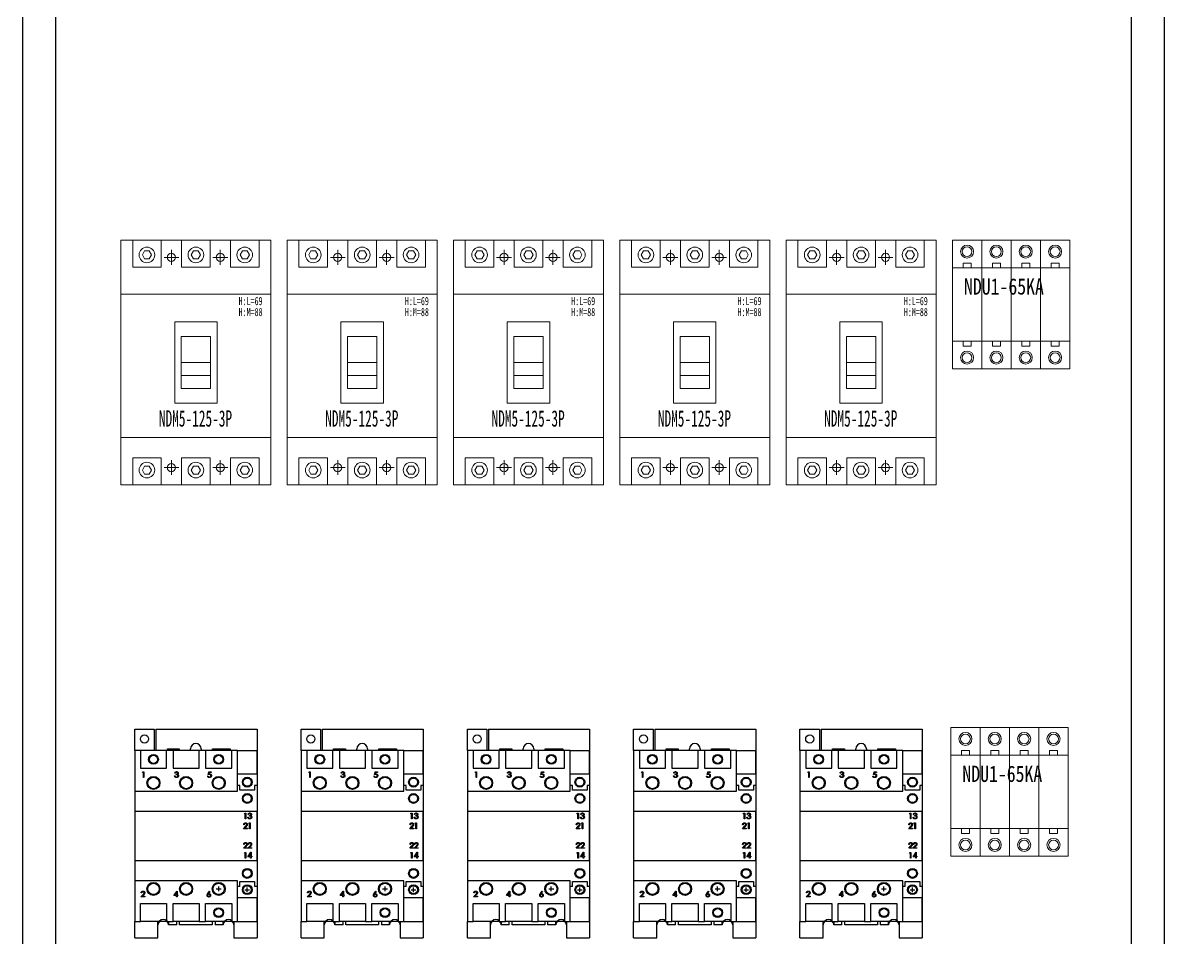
# Model space of a CAD drawing. Extents: x 411477 to 412177, y 318542 to 320742.
# Drawn here: x 411477 to 412177, y 319619 to 320181 of the extents above; entities that cross this region are included whole.
import ezdxf

# ---------------------------------------------------------------- set-up
doc = ezdxf.new("R2010")
doc.units = 0
doc.header["$MEASUREMENT"] = 0
doc.linetypes.add('DASHED', pattern=[0.75, 0.5, -0.25])
for name, color, linetype in [('E-UNIV-NOTE', 6, 'Continuous'), ('PV-1A6A', 7, 'Continuous'), ('PV-2418', 7, 'Continuous'), ('布置图', 30, 'Continuous')]:
    doc.layers.add(name, color=color, linetype=linetype)
doc.layers.add('细线', color=7, linetype='Continuous', lineweight=0)
doc.styles.add('宋', font='', dxfattribs={"width": 0.7})
doc.styles.add('宋体', font='', dxfattribs={"width": 0.8})
doc.styles.get('宋').set_extended_font_data('SimSun')
doc.styles.get('宋体').set_extended_font_data('NSimSun')

# ---------------------------------------------------------------- blocks, each defined once
blk = doc.blocks.new('Manufacturer上海良信PartName接触器SeriesNDC1ShellFrameLimitingCurrentRemarkPartTypeMinCurrent38.1MaxCurrent65Poles3PMinPower0MaxPower0LibType3DelFlgfalseUpdateDate2023-01-0100000')
for p, q in [((12.54, -34), (15.46, -34)), ((14, -35.46), (14, -32.54)), ((30.04, -34.5), (32.96, -34.5)), ((30.04, -34.5), (32.96, -34.5)), ((31.5, -35.96), (31.5, -33.04)), ((31.5, -35.96), (31.5, -33.04))]:
    blk.add_line(p, q)
at = {"layer": 'PV-1A6A'}
for p, q in [((37.5, 64), (37.5, 50)), ((37.5, 50), (37.5, 46.5)), ((37.5, 46.5), (37.5, 13.5)), ((37.5, 13.5), (37.5, -13.5)), ((37.5, -13.5), (37.5, -46.5)), ((37.5, -46.5), (37.5, -50)), ((37.5, -50), (37.5, -50)), ((37.5, -50), (37.5, -64))]:
    blk.add_line(p, q, dxfattribs=at)
for centre in [(-20, -56), (20, -56)]:
    blk.add_arc(centre, 3.25, 0, 180, dxfattribs=at)
at = {"layer": 'PV-2418'}
for p, q in [((-37.5, 64), (-25.5, 64)), ((-37.5, 51), (-37.5, 64)), ((-25.5, 64), (-25.5, 51)), ((-24.5, 64), (37.5, 64)), ((-24.5, 64), (-24.5, 51)), ((37.5, 64), (37.5, 51)), ((-34, 51), (-37.5, 51)), ((-37.5, 51), (-37.5, 26)), ((-34, 51), (-34, 40)), ((-18, 51), (-34, 51)), ((-14, 51), (-18, 51)), ((-18, 40), (-18, 51)), ((-17.5, 51), (-17.5, 52)), ((-17.5, 52), (-10.25, 52)), ((-14, 51), (-14, 40)), ((2, 51), (-14, 51)), ((-10.25, 52), (-10.25, 51)), ((-3.25, 51), (-3.25, 52)), ((6, 51), (2, 51)), ((2, 40), (2, 51)), ((3.25, 52), (3.25, 51)), ((6, 51), (6, 40)), ((22, 51), (6, 51)), ((10.25, 51), (10.25, 52)), ((10.25, 52), (21, 52)), ((21, 52), (21, 51)), ((25.5, 51), (22, 51)), ((22, 40), (22, 51)), ((25.5, 51), (37.5, 51)), ((25.5, 26), (25.5, 51)), ((37.5, 36.5), (37.5, 51)), ((-34, 40), (-18, 40)), ((-32.67, 37.51), (-32.47, 37.87)), ((-32.13, 37.51), (-32.67, 37.51)), ((-32.47, 37.87), (-31.82, 37.87)), ((-32.13, 34.37), (-32.13, 37.51)), ((-31.82, 37.87), (-31.82, 34.37)), ((-14, 40), (2, 40)), ((-13.02, 35.31), (-12.7, 35.31)), ((-12.57, 37.06), (-12.88, 37.06)), ((-12.03, 36.12), (-12.03, 36.48)), ((6, 40), (22, 40)), ((7.22, 35.27), (7.53, 35.27)), ((7.58, 36.12), (7.94, 37.87)), ((7.94, 37.87), (9.37, 37.87)), ((8.18, 37.51), (7.99, 36.59)), ((9.37, 37.51), (8.18, 37.51)), ((9.37, 37.87), (9.37, 37.51)), ((37.5, 36.5), (25.5, 36.5)), ((37.5, 36.5), (37.5, 29.5)), ((-31.82, 34.37), (-32.13, 34.37)), ((27, 29.5), (25.5, 29.5)), ((27, 26.5), (27, 29.5)), ((37.5, 29.5), (36, 29.5)), ((36, 29.5), (36, 26.5)), ((37.5, 29.5), (37.5, 13.5)), ((-37.5, 26), (25.5, 26)), ((-37.5, 26), (-37.5, 13.5)), ((36, 26.5), (27, 26.5)), ((37.5, 13.5), (-37.5, 13.5)), ((-37.5, 13.5), (-37.5, -16.5)), ((29.74, 12.15), (29.94, 12.51)), ((30.27, 12.15), (29.74, 12.15)), ((29.94, 12.51), (30.59, 12.51)), ((30.27, 9.01), (30.27, 12.15)), ((30.59, 9.01), (30.27, 9.01)), ((30.59, 12.51), (30.59, 9.01)), ((31.89, 9.95), (32.2, 9.95)), ((32.34, 11.7), (32.02, 11.7)), ((32.88, 10.76), (32.88, 11.12)), ((37.5, -16.5), (37.5, 13.5)), ((29.2, 2.97), (30.55, 4.42)), ((31.58, 2.97), (29.2, 2.97)), ((29.65, 5.4), (29.33, 5.4)), ((30.82, 4.27), (29.95, 3.33)), ((29.95, 3.33), (31.58, 3.33)), ((31.58, 3.33), (31.58, 2.97)), ((32.43, 6.11), (32.63, 6.47)), ((32.97, 6.11), (32.43, 6.11)), ((32.63, 6.47), (33.28, 6.47)), ((32.97, 2.97), (32.97, 6.11)), ((33.28, 2.97), (32.97, 2.97)), ((33.28, 6.47), (33.28, 2.97)), ((29.65, -6.67), (29.33, -6.67)), ((32.34, -6.67), (32.02, -6.67)), ((29.2, -9.09), (30.55, -7.65)), ((31.58, -9.09), (29.2, -9.09)), ((29.74, -11.99), (29.94, -11.63)), ((30.27, -11.99), (29.74, -11.99)), ((29.94, -11.63), (30.59, -11.63)), ((30.82, -7.8), (29.95, -8.73)), ((29.95, -8.73), (31.58, -8.73)), ((30.27, -15.13), (30.27, -11.99)), ((30.59, -11.63), (30.59, -15.13)), ((31.58, -8.73), (31.58, -9.09)), ((31.89, -9.09), (33.25, -7.65)), ((34.27, -9.09), (31.89, -9.09)), ((31.89, -14.32), (33.8, -11.54)), ((33.55, -12.44), (32.51, -13.96)), ((32.51, -13.96), (33.55, -13.96)), ((33.52, -7.8), (32.64, -8.73)), ((32.64, -8.73), (34.27, -8.73)), ((33.55, -13.96), (33.55, -12.44)), ((33.8, -11.54), (33.86, -11.54)), ((33.86, -11.54), (33.86, -13.96)), ((33.86, -13.96), (34.27, -13.96)), ((34.27, -8.73), (34.27, -9.09)), ((34.27, -13.96), (34.27, -14.32)), ((-37.5, -16.5), (37.5, -16.5)), ((-37.5, -16.5), (-37.5, -29)), ((30.59, -15.13), (30.27, -15.13)), ((33.55, -14.32), (31.89, -14.32)), ((33.55, -15.13), (33.55, -14.32)), ((33.86, -15.13), (33.55, -15.13)), ((34.27, -14.32), (33.86, -14.32)), ((33.86, -14.32), (33.86, -15.13)), ((37.5, -16.5), (37.5, -32.5)), ((25.5, -29), (-37.5, -29)), ((-37.5, -29), (-37.5, -54)), ((25.5, -54), (25.5, -29)), ((27, -32.5), (25.5, -32.5)), ((27, -32.5), (27, -29.5)), ((27, -29.5), (36, -29.5)), ((36, -29.5), (36, -32.5)), ((37.5, -32.5), (36, -32.5)), ((37.5, -32.5), (37.5, -39.5)), ((-33.66, -38.89), (-32.3, -37.44)), ((-31.28, -38.89), (-33.66, -38.89)), ((-33.21, -36.46), (-33.53, -36.46)), ((-32.04, -37.59), (-32.91, -38.53)), ((-32.91, -38.53), (-31.28, -38.53)), ((-31.28, -38.53), (-31.28, -38.89)), ((-13.47, -38.08), (-11.56, -35.3)), ((-11.81, -38.08), (-13.47, -38.08)), ((-11.81, -36.2), (-12.85, -37.72)), ((-12.85, -37.72), (-11.81, -37.72)), ((-11.81, -37.72), (-11.81, -36.2)), ((-11.81, -38.89), (-11.81, -38.08)), ((-11.49, -38.89), (-11.81, -38.89)), ((-11.56, -35.3), (-11.49, -35.3)), ((-11.49, -35.3), (-11.49, -37.72)), ((-11.49, -37.72), (-11.09, -37.72)), ((-11.09, -38.08), (-11.49, -38.08)), ((-11.49, -38.08), (-11.49, -38.89)), ((-11.09, -37.72), (-11.09, -38.08)), ((7.29, -36.89), (8.34, -35.3)), ((8.58, -35.49), (7.66, -36.9)), ((8.34, -35.3), (8.58, -35.49)), ((37.5, -39.5), (25.5, -39.5)), ((37.5, -54), (37.5, -39.5)), ((-34, -54), (-34, -43)), ((-34, -43), (-18, -43)), ((-18, -43), (-18, -54)), ((-14, -54), (-14, -43)), ((-14, -43), (2, -43)), ((2, -43), (2, -54)), ((6, -54), (6, -43)), ((6, -43), (22, -43)), ((22, -43), (22, -54)), ((-37.5, -64), (-37.5, -54)), ((-37.5, -54), (-34, -54)), ((-18, -54), (-34, -54)), ((-23.25, -64), (-23.25, -54)), ((-18, -54), (-14, -54)), ((-16.75, -54), (-16.75, -56)), ((-11.75, -56), (-16.75, -56)), ((2, -54), (-14, -54)), ((-11.75, -56), (-11.75, -54)), ((-10, -56), (-10, -54)), ((10, -56), (-10, -56)), ((2, -54), (6, -54)), ((22, -54), (6, -54)), ((10, -54), (10, -56)), ((11.75, -54), (11.75, -56)), ((16.75, -56), (11.75, -56)), ((16.75, -56), (16.75, -54)), ((22, -54), (25.5, -54)), ((23.25, -54), (23.25, -64)), ((25.5, -54), (37.5, -54)), ((37.5, -54), (37.5, -64)), ((-37.5, -64), (-23.25, -64)), ((23.25, -64), (37.5, -64))]:
    blk.add_line(p, q, dxfattribs=at)
for centre, radius in [((-31.5, 58), 2.5), ((-26, 45.5), 3), ((-26, 45.5), 2.5), ((14, 45.5), 3), ((14, 45.5), 2.5), ((-26, 31), 4), ((-6, 31), 4), ((14, 31), 4), ((-26, 31), 3.5), ((-6, 31), 3.5), ((14, 31), 3.5), ((31.5, 31.5), 3), ((31.5, 31.5), 2.5), ((31.5, 21.5), 3), ((31.5, 21.5), 2.5), ((31.5, -24.5), 3), ((31.5, -24.5), 2.5), ((-26, -34), 4), ((-26, -34), 3.5), ((-6, -34), 4), ((-6, -34), 3.5), ((14, -34), 4), ((14, -34), 3.5), ((31.5, -34.5), 3), ((31.5, -34.5), 2.5), ((14, -48.5), 3), ((14, -48.5), 2.5)]:
    blk.add_circle(centre, radius, dxfattribs=at)
blk.add_arc((0, 52), 3.25, 0, 180, dxfattribs=at)
for points, knots in [([(-11.85, 34.28), (-11.89, 34.28), (-11.96, 34.28), (-12.07, 34.3), (-12.17, 34.32), (-12.27, 34.35), (-12.36, 34.38), (-12.45, 34.43), (-12.54, 34.48), (-12.62, 34.54), (-12.69, 34.61), (-12.76, 34.69), (-12.82, 34.78), (-12.87, 34.87), (-12.92, 34.97), (-12.96, 35.08), (-12.99, 35.19), (-13.01, 35.27), (-13.02, 35.31)], [0, 0, 0, 0, 0.065541, 0.128963, 0.190377, 0.250092, 0.308548, 0.366398, 0.424542, 0.48317, 0.542243, 0.601739, 0.662506, 0.724856, 0.789128, 0.856346, 0.926295, 1, 1, 1, 1]), ([(-12.88, 37.06), (-12.87, 37.1), (-12.86, 37.17), (-12.82, 37.27), (-12.78, 37.36), (-12.74, 37.45), (-12.69, 37.53), (-12.63, 37.6), (-12.57, 37.67), (-12.5, 37.73), (-12.43, 37.78), (-12.36, 37.83), (-12.28, 37.87), (-12.2, 37.9), (-12.11, 37.93), (-12.02, 37.95), (-11.93, 37.96), (-11.87, 37.96), (-11.84, 37.96)], [0, 0, 0, 0, 0.072625, 0.141977, 0.208985, 0.273957, 0.336889, 0.398745, 0.460116, 0.520825, 0.580994, 0.640152, 0.698622, 0.757271, 0.816427, 0.876254, 0.937165, 1, 1, 1, 1]), ([(-12.7, 35.31), (-12.69, 35.29), (-12.68, 35.23), (-12.65, 35.16), (-12.62, 35.09), (-12.59, 35.03), (-12.55, 34.97), (-12.51, 34.92), (-12.47, 34.87), (-12.44, 34.84), (-12.43, 34.83)], [0, 0, 0, 0, 0.14977, 0.291316, 0.425966, 0.55216, 0.671527, 0.786122, 0.895325, 1, 1, 1, 1]), ([(-11.84, 37.6), (-11.88, 37.6), (-11.95, 37.6), (-12.07, 37.57), (-12.17, 37.54), (-12.25, 37.49), (-12.31, 37.45), (-12.35, 37.41), (-12.39, 37.36), (-12.43, 37.31), (-12.47, 37.26), (-12.5, 37.2), (-12.54, 37.13), (-12.56, 37.09), (-12.57, 37.06)], [0, 0, 0, 0, 0.122712, 0.239685, 0.351816, 0.463766, 0.520818, 0.579448, 0.640604, 0.705298, 0.773634, 0.844669, 0.920057, 1, 1, 1, 1]), ([(-12.03, 36.48), (-11.99, 36.48), (-11.9, 36.48), (-11.78, 36.5), (-11.66, 36.52), (-11.55, 36.56), (-11.45, 36.6), (-11.36, 36.65), (-11.29, 36.71), (-11.23, 36.77), (-11.19, 36.84), (-11.16, 36.91), (-11.14, 36.98), (-11.13, 37.03), (-11.13, 37.05)], [0, 0, 0, 0, 0.110166, 0.215787, 0.318027, 0.417574, 0.51165, 0.596162, 0.672935, 0.74367, 0.810677, 0.874059, 0.936696, 1, 1, 1, 1]), ([(-10.95, 35.38), (-10.95, 35.41), (-10.96, 35.48), (-10.98, 35.57), (-11.02, 35.67), (-11.07, 35.75), (-11.14, 35.83), (-11.21, 35.91), (-11.3, 35.97), (-11.38, 36.01), (-11.46, 36.04), (-11.52, 36.05), (-11.59, 36.07), (-11.66, 36.08), (-11.74, 36.1), (-11.83, 36.11), (-11.93, 36.12), (-12, 36.12), (-12.03, 36.12)], [0, 0, 0, 0, 0.0669092, 0.1334854, 0.2010351, 0.2712343, 0.34288, 0.4138361, 0.4859766, 0.5602296, 0.5998842, 0.6440548, 0.6918919, 0.7446875, 0.8014918, 0.8628577, 0.9293284, 1, 1, 1, 1]), ([(-10.64, 35.41), (-10.64, 35.36), (-10.64, 35.26), (-10.68, 35.12), (-10.73, 34.98), (-10.8, 34.84), (-10.88, 34.72), (-10.98, 34.6), (-11.1, 34.51), (-11.23, 34.43), (-11.37, 34.36), (-11.53, 34.32), (-11.69, 34.29), (-11.79, 34.28), (-11.85, 34.28)], [0, 0, 0, 0, 0.0796483, 0.1589217, 0.2396195, 0.3226094, 0.4060346, 0.4876021, 0.5696846, 0.6530361, 0.7374357, 0.8224778, 0.9097477, 1, 1, 1, 1]), ([(-11.84, 37.96), (-11.8, 37.96), (-11.7, 37.96), (-11.57, 37.93), (-11.44, 37.89), (-11.32, 37.84), (-11.21, 37.77), (-11.11, 37.69), (-11.02, 37.6), (-10.95, 37.5), (-10.89, 37.39), (-10.85, 37.28), (-10.82, 37.17), (-10.82, 37.09), (-10.82, 37.05)], [0, 0, 0, 0, 0.0902542, 0.1785398, 0.266093, 0.354631, 0.4418862, 0.5257469, 0.6081136, 0.6901973, 0.7708215, 0.8483262, 0.9240117, 1, 1, 1, 1]), ([(-11.13, 37.05), (-11.13, 37.07), (-11.13, 37.11), (-11.14, 37.16), (-11.16, 37.21), (-11.18, 37.26), (-11.21, 37.31), (-11.24, 37.36), (-11.29, 37.4), (-11.33, 37.44), (-11.38, 37.48), (-11.44, 37.51), (-11.5, 37.54), (-11.56, 37.56), (-11.62, 37.58), (-11.69, 37.59), (-11.76, 37.6), (-11.81, 37.6), (-11.84, 37.6)], [0, 0, 0, 0, 0.055275, 0.109966, 0.163247, 0.218076, 0.273301, 0.330909, 0.390995, 0.454176, 0.518862, 0.583311, 0.648517, 0.715031, 0.782502, 0.852323, 0.924928, 1, 1, 1, 1]), ([(-11.84, 34.64), (-11.81, 34.64), (-11.75, 34.64), (-11.65, 34.65), (-11.57, 34.67), (-11.48, 34.69), (-11.4, 34.73), (-11.33, 34.76), (-11.26, 34.81), (-11.2, 34.86), (-11.14, 34.92), (-11.09, 34.98), (-11.05, 35.04), (-11.01, 35.1), (-10.99, 35.17), (-10.97, 35.24), (-10.95, 35.31), (-10.95, 35.36), (-10.95, 35.38)], [0, 0, 0, 0, 0.076072, 0.148752, 0.218403, 0.28576, 0.350598, 0.414964, 0.478069, 0.541761, 0.60435, 0.664075, 0.721464, 0.777587, 0.832644, 0.887844, 0.94346, 1, 1, 1, 1]), ([(-10.82, 37.05), (-10.82, 37.01), (-10.82, 36.94), (-10.84, 36.84), (-10.87, 36.74), (-10.92, 36.64), (-10.98, 36.56), (-11.05, 36.47), (-11.13, 36.4), (-11.19, 36.35), (-11.23, 36.33)], [0, 0, 0, 0, 0.128068, 0.250608, 0.37063, 0.490072, 0.610375, 0.734313, 0.863217, 1, 1, 1, 1]), ([(-11.23, 36.33), (-11.19, 36.31), (-11.12, 36.28), (-11.02, 36.21), (-10.92, 36.13), (-10.87, 36.06), (-10.85, 36.03)], [0, 0, 0, 0, 0.25388, 0.503009, 0.750291, 1, 1, 1, 1]), ([(-10.85, 36.03), (-10.83, 36.01), (-10.8, 35.96), (-10.76, 35.89), (-10.72, 35.82), (-10.69, 35.74), (-10.67, 35.66), (-10.65, 35.58), (-10.64, 35.5), (-10.64, 35.44), (-10.64, 35.41)], [0, 0, 0, 0, 0.128136, 0.254173, 0.378112, 0.501712, 0.623986, 0.747096, 0.872875, 1, 1, 1, 1]), ([(8.29, 34.28), (8.25, 34.28), (8.18, 34.28), (8.08, 34.3), (7.99, 34.32), (7.89, 34.35), (7.81, 34.39), (7.72, 34.44), (7.64, 34.49), (7.57, 34.56), (7.5, 34.63), (7.44, 34.7), (7.38, 34.79), (7.33, 34.87), (7.29, 34.96), (7.26, 35.06), (7.24, 35.16), (7.23, 35.23), (7.22, 35.27)], [0, 0, 0, 0, 0.065421, 0.128708, 0.190236, 0.250724, 0.310637, 0.370766, 0.431615, 0.493523, 0.555883, 0.617342, 0.678668, 0.740711, 0.802985, 0.866803, 0.932347, 1, 1, 1, 1]), ([(7.53, 35.27), (7.54, 35.24), (7.56, 35.17), (7.59, 35.08), (7.63, 35), (7.68, 34.93), (7.73, 34.87), (7.8, 34.81), (7.87, 34.76), (7.95, 34.72), (8.04, 34.68), (8.12, 34.66), (8.21, 34.64), (8.28, 34.64), (8.31, 34.64)], [0, 0, 0, 0, 0.094687, 0.181994, 0.264377, 0.34218, 0.418618, 0.496509, 0.577369, 0.661511, 0.746733, 0.831258, 0.915206, 1, 1, 1, 1]), ([(8.35, 36.3), (8.32, 36.3), (8.27, 36.3), (8.18, 36.29), (8.09, 36.28), (8, 36.26), (7.9, 36.23), (7.8, 36.2), (7.69, 36.16), (7.62, 36.14), (7.58, 36.12)], [0, 0, 0, 0, 0.102203, 0.2110233, 0.3250997, 0.4465021, 0.5737877, 0.7089007, 0.8503579, 1, 1, 1, 1]), ([(7.99, 36.59), (8.03, 36.6), (8.1, 36.62), (8.21, 36.64), (8.31, 36.66), (8.38, 36.66), (8.41, 36.66)], [0, 0, 0, 0, 0.275068, 0.532901, 0.773973, 1, 1, 1, 1]), ([(9.51, 35.52), (9.51, 35.49), (9.51, 35.43), (9.5, 35.35), (9.49, 35.26), (9.47, 35.18), (9.45, 35.1), (9.42, 35.03), (9.39, 34.95), (9.35, 34.88), (9.31, 34.81), (9.26, 34.74), (9.21, 34.68), (9.16, 34.62), (9.11, 34.57), (9.05, 34.52), (8.98, 34.48), (8.92, 34.44), (8.85, 34.4), (8.78, 34.37), (8.7, 34.34), (8.62, 34.32), (8.54, 34.3), (8.46, 34.29), (8.37, 34.28), (8.32, 34.28), (8.29, 34.28)], [0, 0, 0, 0, 0.0440145, 0.0874341, 0.1301184, 0.1725537, 0.2145548, 0.2562981, 0.2984382, 0.340849, 0.3827152, 0.423924, 0.4642462, 0.5040737, 0.5438619, 0.5835667, 0.6230943, 0.6632291, 0.7035513, 0.7439379, 0.7845413, 0.8257501, 0.8677574, 0.9107452, 0.9549144, 1, 1, 1, 1]), ([(8.31, 34.64), (8.34, 34.64), (8.39, 34.64), (8.48, 34.66), (8.57, 34.67), (8.65, 34.7), (8.72, 34.74), (8.8, 34.78), (8.87, 34.83), (8.93, 34.89), (8.99, 34.96), (9.05, 35.03), (9.09, 35.1), (9.13, 35.18), (9.16, 35.26), (9.18, 35.35), (9.19, 35.44), (9.19, 35.5), (9.19, 35.53)], [0, 0, 0, 0, 0.064207, 0.126425, 0.18768, 0.248216, 0.308305, 0.369661, 0.431699, 0.495947, 0.559758, 0.622295, 0.683911, 0.745092, 0.80674, 0.869087, 0.93329, 1, 1, 1, 1]), ([(9.19, 35.53), (9.19, 35.56), (9.19, 35.61), (9.18, 35.69), (9.16, 35.77), (9.14, 35.84), (9.11, 35.91), (9.07, 35.97), (9.02, 36.03), (8.96, 36.09), (8.91, 36.14), (8.84, 36.18), (8.77, 36.22), (8.7, 36.25), (8.62, 36.27), (8.53, 36.29), (8.44, 36.3), (8.38, 36.3), (8.35, 36.3)], [0, 0, 0, 0, 0.065351, 0.127916, 0.18836, 0.247216, 0.30563, 0.36377, 0.422661, 0.482687, 0.5433, 0.604118, 0.664965, 0.727413, 0.791468, 0.858055, 0.927037, 1, 1, 1, 1]), ([(8.41, 36.66), (8.45, 36.66), (8.52, 36.66), (8.64, 36.64), (8.74, 36.62), (8.84, 36.58), (8.94, 36.54), (9.03, 36.48), (9.12, 36.41), (9.2, 36.34), (9.27, 36.26), (9.33, 36.17), (9.39, 36.07), (9.43, 35.97), (9.47, 35.87), (9.49, 35.75), (9.51, 35.64), (9.51, 35.56), (9.51, 35.52)], [0, 0, 0, 0, 0.065808, 0.129394, 0.190894, 0.251281, 0.310815, 0.370371, 0.430768, 0.492881, 0.555104, 0.616067, 0.677256, 0.73826, 0.800762, 0.864778, 0.931045, 1, 1, 1, 1]), ([(-12.43, 34.83), (-12.41, 34.81), (-12.37, 34.78), (-12.31, 34.75), (-12.24, 34.71), (-12.17, 34.69), (-12.09, 34.67), (-12.01, 34.65), (-11.93, 34.64), (-11.87, 34.64), (-11.84, 34.64)], [0, 0, 0, 0, 0.118271, 0.236178, 0.355663, 0.475904, 0.600127, 0.728608, 0.861313, 1, 1, 1, 1]), ([(33.06, 8.92), (33.02, 8.92), (32.95, 8.92), (32.84, 8.93), (32.73, 8.95), (32.64, 8.98), (32.54, 9.02), (32.45, 9.06), (32.37, 9.12), (32.29, 9.18), (32.22, 9.25), (32.15, 9.32), (32.09, 9.41), (32.04, 9.5), (31.99, 9.6), (31.95, 9.71), (31.91, 9.83), (31.9, 9.91), (31.89, 9.95)], [0, 0, 0, 0, 0.065541, 0.128963, 0.190377, 0.250092, 0.308548, 0.366398, 0.424542, 0.48317, 0.542243, 0.601739, 0.662506, 0.724856, 0.789128, 0.856346, 0.926295, 1, 1, 1, 1]), ([(32.02, 11.7), (32.03, 11.73), (32.05, 11.8), (32.08, 11.9), (32.12, 11.99), (32.17, 12.08), (32.22, 12.16), (32.27, 12.23), (32.34, 12.3), (32.4, 12.36), (32.47, 12.42), (32.55, 12.47), (32.63, 12.51), (32.71, 12.54), (32.79, 12.56), (32.88, 12.58), (32.97, 12.59), (33.04, 12.6), (33.07, 12.6)], [0, 0, 0, 0, 0.072625, 0.141977, 0.208985, 0.273957, 0.336889, 0.398745, 0.460116, 0.520825, 0.580994, 0.640152, 0.698622, 0.757271, 0.816427, 0.876254, 0.937165, 1, 1, 1, 1]), ([(32.2, 9.95), (32.21, 9.92), (32.23, 9.87), (32.26, 9.79), (32.29, 9.72), (32.32, 9.66), (32.35, 9.6), (32.39, 9.55), (32.43, 9.5), (32.46, 9.48), (32.48, 9.46)], [0, 0, 0, 0, 0.14977, 0.291316, 0.425966, 0.55216, 0.671527, 0.786122, 0.895325, 1, 1, 1, 1]), ([(33.07, 12.24), (33.03, 12.24), (32.95, 12.23), (32.84, 12.21), (32.74, 12.17), (32.66, 12.13), (32.6, 12.08), (32.56, 12.04), (32.51, 12), (32.48, 11.95), (32.44, 11.89), (32.4, 11.83), (32.37, 11.77), (32.35, 11.72), (32.34, 11.7)], [0, 0, 0, 0, 0.122712, 0.239685, 0.351816, 0.463766, 0.520818, 0.579448, 0.640604, 0.705298, 0.773634, 0.844669, 0.920057, 1, 1, 1, 1]), ([(32.48, 9.46), (32.5, 9.45), (32.54, 9.42), (32.6, 9.38), (32.67, 9.35), (32.74, 9.32), (32.81, 9.3), (32.89, 9.29), (32.98, 9.28), (33.03, 9.28), (33.06, 9.28)], [0, 0, 0, 0, 0.118271, 0.236178, 0.355663, 0.475904, 0.600127, 0.728608, 0.861313, 1, 1, 1, 1]), ([(32.88, 11.12), (32.92, 11.12), (33.01, 11.12), (33.13, 11.13), (33.25, 11.16), (33.36, 11.2), (33.46, 11.24), (33.55, 11.29), (33.62, 11.34), (33.68, 11.41), (33.72, 11.47), (33.75, 11.54), (33.77, 11.61), (33.77, 11.66), (33.77, 11.69)], [0, 0, 0, 0, 0.1101656, 0.2157873, 0.3180274, 0.417574, 0.5116505, 0.5961621, 0.6729345, 0.7436696, 0.810677, 0.874059, 0.9366963, 1, 1, 1, 1]), ([(33.95, 10.02), (33.95, 10.05), (33.95, 10.11), (33.93, 10.21), (33.89, 10.3), (33.83, 10.39), (33.77, 10.47), (33.69, 10.54), (33.6, 10.6), (33.52, 10.64), (33.45, 10.67), (33.39, 10.69), (33.32, 10.7), (33.25, 10.72), (33.16, 10.73), (33.07, 10.74), (32.98, 10.75), (32.91, 10.75), (32.88, 10.76)], [0, 0, 0, 0, 0.066909, 0.133485, 0.201035, 0.271234, 0.34288, 0.413836, 0.485977, 0.56023, 0.599884, 0.644055, 0.691892, 0.744688, 0.801492, 0.862858, 0.929328, 1, 1, 1, 1]), ([(34.27, 10.05), (34.27, 10), (34.26, 9.9), (34.23, 9.75), (34.18, 9.61), (34.11, 9.48), (34.02, 9.35), (33.92, 9.24), (33.81, 9.14), (33.67, 9.06), (33.53, 9), (33.38, 8.95), (33.22, 8.92), (33.11, 8.92), (33.06, 8.92)], [0, 0, 0, 0, 0.079648, 0.158922, 0.239619, 0.322609, 0.406035, 0.487602, 0.569685, 0.653036, 0.737436, 0.822478, 0.909748, 1, 1, 1, 1]), ([(33.06, 9.28), (33.1, 9.28), (33.16, 9.28), (33.25, 9.29), (33.34, 9.3), (33.43, 9.33), (33.5, 9.36), (33.58, 9.4), (33.65, 9.44), (33.71, 9.5), (33.77, 9.55), (33.82, 9.61), (33.86, 9.67), (33.89, 9.74), (33.92, 9.8), (33.94, 9.87), (33.95, 9.94), (33.95, 9.99), (33.95, 10.02)], [0, 0, 0, 0, 0.076072, 0.148752, 0.218403, 0.28576, 0.350598, 0.414964, 0.478069, 0.541761, 0.60435, 0.664075, 0.721464, 0.777587, 0.832644, 0.887844, 0.94346, 1, 1, 1, 1]), ([(33.07, 12.6), (33.11, 12.59), (33.2, 12.59), (33.34, 12.57), (33.46, 12.53), (33.59, 12.47), (33.7, 12.41), (33.8, 12.33), (33.89, 12.23), (33.96, 12.13), (34.02, 12.03), (34.06, 11.92), (34.08, 11.8), (34.09, 11.73), (34.09, 11.69)], [0, 0, 0, 0, 0.090254, 0.17854, 0.266093, 0.354631, 0.441886, 0.525747, 0.608114, 0.690197, 0.770821, 0.848326, 0.924012, 1, 1, 1, 1]), ([(33.77, 11.69), (33.77, 11.71), (33.77, 11.74), (33.76, 11.8), (33.75, 11.85), (33.73, 11.9), (33.7, 11.94), (33.66, 11.99), (33.62, 12.03), (33.57, 12.07), (33.52, 12.11), (33.47, 12.15), (33.41, 12.17), (33.35, 12.2), (33.28, 12.22), (33.22, 12.23), (33.14, 12.24), (33.1, 12.24), (33.07, 12.24)], [0, 0, 0, 0, 0.055275, 0.109966, 0.163247, 0.218076, 0.273301, 0.330909, 0.390995, 0.454176, 0.518862, 0.583311, 0.648517, 0.715031, 0.782502, 0.852323, 0.924928, 1, 1, 1, 1]), ([(34.09, 11.69), (34.09, 11.65), (34.09, 11.58), (34.07, 11.47), (34.03, 11.37), (33.99, 11.28), (33.93, 11.19), (33.86, 11.11), (33.78, 11.03), (33.71, 10.99), (33.68, 10.97)], [0, 0, 0, 0, 0.128068, 0.250608, 0.37063, 0.490072, 0.610375, 0.734313, 0.863217, 1, 1, 1, 1]), ([(33.68, 10.97), (33.72, 10.95), (33.79, 10.91), (33.89, 10.84), (33.98, 10.76), (34.03, 10.7), (34.06, 10.67)], [0, 0, 0, 0, 0.2538796, 0.5030089, 0.7502911, 1, 1, 1, 1]), ([(34.06, 10.67), (34.08, 10.64), (34.11, 10.6), (34.15, 10.53), (34.19, 10.45), (34.22, 10.37), (34.24, 10.3), (34.26, 10.21), (34.27, 10.13), (34.27, 10.07), (34.27, 10.05)], [0, 0, 0, 0, 0.128136, 0.254173, 0.378112, 0.501712, 0.623986, 0.747096, 0.872875, 1, 1, 1, 1]), ([(29.33, 5.4), (29.33, 5.44), (29.34, 5.52), (29.36, 5.64), (29.38, 5.75), (29.42, 5.86), (29.47, 5.96), (29.53, 6.06), (29.59, 6.15), (29.67, 6.24), (29.75, 6.31), (29.84, 6.38), (29.94, 6.44), (30.03, 6.48), (30.14, 6.52), (30.24, 6.54), (30.36, 6.56), (30.43, 6.56), (30.47, 6.56)], [0, 0, 0, 0, 0.0687908, 0.1351033, 0.1989787, 0.2619043, 0.323495, 0.3851954, 0.4469692, 0.5097648, 0.5722506, 0.6334052, 0.6932512, 0.7525832, 0.8125793, 0.8732751, 0.9355499, 1, 1, 1, 1]), ([(30.46, 6.2), (30.43, 6.2), (30.38, 6.2), (30.3, 6.19), (30.22, 6.17), (30.15, 6.15), (30.08, 6.12), (30.02, 6.09), (29.96, 6.04), (29.9, 5.99), (29.85, 5.94), (29.8, 5.88), (29.76, 5.81), (29.72, 5.74), (29.69, 5.66), (29.67, 5.58), (29.66, 5.49), (29.65, 5.43), (29.65, 5.4)], [0, 0, 0, 0, 0.064439, 0.126547, 0.186887, 0.245878, 0.304041, 0.362191, 0.420976, 0.48066, 0.5406, 0.600689, 0.661936, 0.724443, 0.789038, 0.856314, 0.926352, 1, 1, 1, 1]), ([(31.22, 5.49), (31.22, 5.52), (31.21, 5.57), (31.2, 5.63), (31.19, 5.7), (31.16, 5.77), (31.13, 5.83), (31.09, 5.89), (31.05, 5.94), (31, 6), (30.94, 6.04), (30.88, 6.09), (30.82, 6.12), (30.75, 6.15), (30.68, 6.18), (30.61, 6.19), (30.54, 6.2), (30.48, 6.2), (30.46, 6.2)], [0, 0, 0, 0, 0.061965, 0.122122, 0.180988, 0.239933, 0.299906, 0.359989, 0.421776, 0.486576, 0.551535, 0.615018, 0.677259, 0.73973, 0.80305, 0.866495, 0.931973, 1, 1, 1, 1]), ([(30.47, 6.56), (30.51, 6.56), (30.59, 6.56), (30.7, 6.54), (30.8, 6.52), (30.9, 6.49), (30.99, 6.44), (31.08, 6.39), (31.16, 6.33), (31.24, 6.25), (31.31, 6.18), (31.37, 6.09), (31.42, 6.01), (31.46, 5.92), (31.49, 5.82), (31.51, 5.73), (31.53, 5.63), (31.53, 5.56), (31.53, 5.52)], [0, 0, 0, 0, 0.069475, 0.136517, 0.200789, 0.26383, 0.325735, 0.387291, 0.449509, 0.512968, 0.576275, 0.63758, 0.697903, 0.757172, 0.816599, 0.876653, 0.93729, 1, 1, 1, 1]), ([(30.55, 4.42), (30.59, 4.46), (30.65, 4.52), (30.74, 4.62), (30.82, 4.71), (30.89, 4.79), (30.96, 4.87), (31.01, 4.94), (31.05, 5), (31.1, 5.07), (31.15, 5.16), (31.19, 5.27), (31.21, 5.38), (31.22, 5.46), (31.22, 5.49)], [0, 0, 0, 0, 0.110803, 0.212829, 0.306101, 0.390647, 0.466924, 0.534481, 0.593587, 0.644557, 0.7362, 0.825024, 0.911986, 1, 1, 1, 1]), ([(31.53, 5.52), (31.53, 5.47), (31.53, 5.38), (31.5, 5.23), (31.45, 5.1), (31.4, 4.99), (31.34, 4.9), (31.29, 4.82), (31.24, 4.74), (31.17, 4.66), (31.1, 4.57), (31.01, 4.47), (30.92, 4.37), (30.86, 4.3), (30.82, 4.27)], [0, 0, 0, 0, 0.098702, 0.195672, 0.292422, 0.391343, 0.444462, 0.504229, 0.570352, 0.642546, 0.722288, 0.807921, 0.90047, 1, 1, 1, 1]), ([(29.33, -6.67), (29.33, -6.63), (29.34, -6.55), (29.36, -6.43), (29.38, -6.31), (29.42, -6.21), (29.47, -6.1), (29.53, -6.01), (29.59, -5.92), (29.67, -5.83), (29.75, -5.75), (29.84, -5.69), (29.94, -5.63), (30.03, -5.58), (30.14, -5.55), (30.24, -5.52), (30.36, -5.51), (30.43, -5.5), (30.47, -5.5)], [0, 0, 0, 0, 0.0687908, 0.1351033, 0.1989787, 0.2619043, 0.323495, 0.3851954, 0.4469692, 0.5097648, 0.5722506, 0.6334052, 0.6932512, 0.7525832, 0.8125793, 0.8732751, 0.9355499, 1, 1, 1, 1]), ([(30.46, -5.86), (30.43, -5.86), (30.38, -5.87), (30.3, -5.87), (30.22, -5.89), (30.15, -5.91), (30.08, -5.94), (30.02, -5.98), (29.96, -6.02), (29.9, -6.07), (29.85, -6.13), (29.8, -6.19), (29.76, -6.26), (29.72, -6.33), (29.69, -6.41), (29.67, -6.49), (29.66, -6.58), (29.65, -6.64), (29.65, -6.67)], [0, 0, 0, 0, 0.064439, 0.126547, 0.186887, 0.245878, 0.304041, 0.362191, 0.420976, 0.48066, 0.5406, 0.600689, 0.661936, 0.724443, 0.789038, 0.856314, 0.926352, 1, 1, 1, 1]), ([(31.22, -6.57), (31.22, -6.55), (31.21, -6.5), (31.2, -6.43), (31.19, -6.37), (31.16, -6.3), (31.13, -6.24), (31.09, -6.18), (31.05, -6.12), (31, -6.07), (30.94, -6.02), (30.88, -5.98), (30.82, -5.94), (30.75, -5.91), (30.68, -5.89), (30.61, -5.88), (30.54, -5.87), (30.48, -5.86), (30.46, -5.86)], [0, 0, 0, 0, 0.061965, 0.122122, 0.180988, 0.239933, 0.299906, 0.359989, 0.421776, 0.486576, 0.551535, 0.615018, 0.677259, 0.73973, 0.80305, 0.866495, 0.931973, 1, 1, 1, 1]), ([(30.47, -5.5), (30.51, -5.5), (30.59, -5.51), (30.7, -5.52), (30.8, -5.55), (30.9, -5.58), (30.99, -5.62), (31.08, -5.68), (31.16, -5.74), (31.24, -5.81), (31.31, -5.89), (31.37, -5.97), (31.42, -6.06), (31.46, -6.15), (31.49, -6.24), (31.51, -6.34), (31.53, -6.44), (31.53, -6.51), (31.53, -6.54)], [0, 0, 0, 0, 0.0694755, 0.1365168, 0.2007888, 0.2638297, 0.325735, 0.3872907, 0.4495092, 0.5129678, 0.5762752, 0.6375801, 0.6979026, 0.7571721, 0.8165985, 0.8766532, 0.9372896, 1, 1, 1, 1]), ([(30.55, -7.65), (30.59, -7.61), (30.65, -7.54), (30.74, -7.45), (30.82, -7.36), (30.89, -7.28), (30.96, -7.2), (31.01, -7.13), (31.05, -7.07), (31.1, -6.99), (31.15, -6.91), (31.19, -6.8), (31.21, -6.69), (31.22, -6.61), (31.22, -6.57)], [0, 0, 0, 0, 0.110803, 0.212829, 0.306101, 0.390647, 0.466924, 0.534481, 0.593587, 0.644557, 0.7362, 0.825024, 0.911986, 1, 1, 1, 1]), ([(31.53, -6.54), (31.53, -6.59), (31.53, -6.69), (31.5, -6.83), (31.45, -6.97), (31.4, -7.08), (31.34, -7.17), (31.29, -7.24), (31.24, -7.32), (31.17, -7.41), (31.1, -7.5), (31.01, -7.59), (30.92, -7.69), (30.86, -7.76), (30.82, -7.8)], [0, 0, 0, 0, 0.098702, 0.195672, 0.292422, 0.391343, 0.444462, 0.504229, 0.570352, 0.642546, 0.722288, 0.807921, 0.90047, 1, 1, 1, 1]), ([(32.02, -6.67), (32.03, -6.63), (32.03, -6.55), (32.05, -6.43), (32.08, -6.31), (32.11, -6.21), (32.16, -6.1), (32.22, -6.01), (32.29, -5.92), (32.36, -5.83), (32.44, -5.75), (32.53, -5.69), (32.63, -5.63), (32.73, -5.58), (32.83, -5.55), (32.94, -5.52), (33.05, -5.51), (33.13, -5.5), (33.17, -5.5)], [0, 0, 0, 0, 0.068791, 0.135103, 0.198979, 0.261904, 0.323495, 0.385195, 0.446969, 0.509765, 0.572251, 0.633405, 0.693251, 0.752583, 0.812579, 0.873275, 0.93555, 1, 1, 1, 1]), ([(33.15, -5.86), (33.12, -5.86), (33.07, -5.87), (32.99, -5.87), (32.91, -5.89), (32.84, -5.91), (32.77, -5.94), (32.71, -5.98), (32.65, -6.02), (32.59, -6.07), (32.54, -6.13), (32.49, -6.19), (32.45, -6.26), (32.42, -6.33), (32.39, -6.41), (32.36, -6.49), (32.35, -6.58), (32.34, -6.64), (32.34, -6.67)], [0, 0, 0, 0, 0.064439, 0.126547, 0.186887, 0.245878, 0.304041, 0.362191, 0.420976, 0.48066, 0.5406, 0.600689, 0.661936, 0.724443, 0.789038, 0.856314, 0.926352, 1, 1, 1, 1]), ([(33.91, -6.57), (33.91, -6.55), (33.91, -6.5), (33.9, -6.43), (33.88, -6.37), (33.86, -6.3), (33.82, -6.24), (33.79, -6.18), (33.74, -6.12), (33.69, -6.07), (33.63, -6.02), (33.57, -5.98), (33.51, -5.94), (33.44, -5.91), (33.38, -5.89), (33.3, -5.88), (33.23, -5.87), (33.18, -5.86), (33.15, -5.86)], [0, 0, 0, 0, 0.061965, 0.122122, 0.180988, 0.239933, 0.299906, 0.359989, 0.421776, 0.486576, 0.551535, 0.615018, 0.677259, 0.73973, 0.80305, 0.866495, 0.931973, 1, 1, 1, 1]), ([(33.17, -5.5), (33.2, -5.5), (33.28, -5.51), (33.39, -5.52), (33.49, -5.55), (33.59, -5.58), (33.69, -5.62), (33.77, -5.68), (33.86, -5.74), (33.93, -5.81), (34, -5.89), (34.06, -5.97), (34.11, -6.06), (34.15, -6.15), (34.18, -6.24), (34.21, -6.34), (34.22, -6.44), (34.22, -6.51), (34.22, -6.54)], [0, 0, 0, 0, 0.069475, 0.136517, 0.200789, 0.26383, 0.325735, 0.387291, 0.449509, 0.512968, 0.576275, 0.63758, 0.697903, 0.757172, 0.816599, 0.876653, 0.93729, 1, 1, 1, 1]), ([(33.25, -7.65), (33.28, -7.61), (33.34, -7.54), (33.43, -7.45), (33.51, -7.36), (33.59, -7.28), (33.65, -7.2), (33.7, -7.13), (33.75, -7.07), (33.79, -6.99), (33.84, -6.91), (33.88, -6.8), (33.9, -6.69), (33.91, -6.61), (33.91, -6.57)], [0, 0, 0, 0, 0.110803, 0.212829, 0.306101, 0.390647, 0.466924, 0.534481, 0.593587, 0.644557, 0.7362, 0.825024, 0.911986, 1, 1, 1, 1]), ([(34.22, -6.54), (34.22, -6.59), (34.22, -6.69), (34.19, -6.83), (34.14, -6.97), (34.09, -7.08), (34.04, -7.17), (33.99, -7.24), (33.93, -7.32), (33.86, -7.41), (33.79, -7.5), (33.71, -7.59), (33.61, -7.69), (33.55, -7.76), (33.52, -7.8)], [0, 0, 0, 0, 0.098702, 0.195672, 0.292422, 0.391343, 0.444462, 0.504229, 0.570352, 0.642546, 0.722288, 0.807921, 0.90047, 1, 1, 1, 1]), ([(-33.53, -36.46), (-33.52, -36.42), (-33.52, -36.34), (-33.5, -36.22), (-33.47, -36.11), (-33.44, -36), (-33.39, -35.89), (-33.33, -35.8), (-33.27, -35.71), (-33.19, -35.62), (-33.11, -35.55), (-33.02, -35.48), (-32.92, -35.42), (-32.83, -35.38), (-32.72, -35.34), (-32.61, -35.31), (-32.5, -35.3), (-32.42, -35.3), (-32.39, -35.3)], [0, 0, 0, 0, 0.0687908, 0.1351033, 0.1989787, 0.2619043, 0.323495, 0.3851954, 0.4469692, 0.5097648, 0.5722506, 0.6334052, 0.6932512, 0.7525832, 0.8125793, 0.8732751, 0.9355499, 1, 1, 1, 1]), ([(-32.4, -35.65), (-32.43, -35.65), (-32.48, -35.66), (-32.56, -35.67), (-32.64, -35.68), (-32.71, -35.71), (-32.78, -35.74), (-32.84, -35.77), (-32.9, -35.82), (-32.96, -35.87), (-33.01, -35.92), (-33.06, -35.98), (-33.1, -36.05), (-33.14, -36.12), (-33.16, -36.2), (-33.19, -36.28), (-33.2, -36.37), (-33.21, -36.43), (-33.21, -36.46)], [0, 0, 0, 0, 0.064439, 0.126547, 0.186887, 0.245878, 0.304041, 0.362191, 0.420976, 0.48066, 0.5406, 0.600689, 0.661936, 0.724443, 0.789038, 0.856314, 0.926352, 1, 1, 1, 1]), ([(-31.64, -36.36), (-31.64, -36.34), (-31.64, -36.29), (-31.66, -36.22), (-31.67, -36.16), (-31.7, -36.09), (-31.73, -36.03), (-31.77, -35.97), (-31.81, -35.92), (-31.86, -35.86), (-31.92, -35.81), (-31.98, -35.77), (-32.04, -35.74), (-32.11, -35.71), (-32.18, -35.68), (-32.25, -35.67), (-32.32, -35.66), (-32.38, -35.65), (-32.4, -35.65)], [0, 0, 0, 0, 0.061965, 0.122122, 0.180988, 0.239933, 0.299906, 0.359989, 0.421776, 0.486576, 0.551535, 0.615018, 0.677259, 0.73973, 0.80305, 0.866495, 0.931973, 1, 1, 1, 1]), ([(-32.39, -35.3), (-32.35, -35.3), (-32.27, -35.3), (-32.16, -35.31), (-32.06, -35.34), (-31.96, -35.37), (-31.86, -35.41), (-31.78, -35.47), (-31.69, -35.53), (-31.62, -35.6), (-31.55, -35.68), (-31.49, -35.77), (-31.44, -35.85), (-31.4, -35.94), (-31.37, -36.04), (-31.34, -36.13), (-31.33, -36.23), (-31.33, -36.3), (-31.33, -36.34)], [0, 0, 0, 0, 0.069475, 0.136517, 0.200789, 0.26383, 0.325735, 0.387291, 0.449509, 0.512968, 0.576275, 0.63758, 0.697903, 0.757172, 0.816599, 0.876653, 0.93729, 1, 1, 1, 1]), ([(-32.3, -37.44), (-32.27, -37.4), (-32.21, -37.34), (-32.12, -37.24), (-32.04, -37.15), (-31.97, -37.07), (-31.9, -36.99), (-31.85, -36.92), (-31.8, -36.86), (-31.76, -36.79), (-31.71, -36.7), (-31.67, -36.59), (-31.65, -36.48), (-31.64, -36.4), (-31.64, -36.36)], [0, 0, 0, 0, 0.110803, 0.212829, 0.306101, 0.390647, 0.466924, 0.534481, 0.593587, 0.644557, 0.7362, 0.825024, 0.911986, 1, 1, 1, 1]), ([(-31.33, -36.34), (-31.33, -36.38), (-31.33, -36.48), (-31.36, -36.62), (-31.41, -36.76), (-31.46, -36.87), (-31.52, -36.96), (-31.56, -37.03), (-31.62, -37.11), (-31.69, -37.2), (-31.76, -37.29), (-31.85, -37.38), (-31.94, -37.49), (-32, -37.56), (-32.04, -37.59)], [0, 0, 0, 0, 0.0987022, 0.1956723, 0.2924224, 0.3913425, 0.4444624, 0.5042288, 0.5703523, 0.6425458, 0.7222875, 0.8079211, 0.9004695, 1, 1, 1, 1]), ([(6.9, -37.91), (6.9, -37.87), (6.91, -37.8), (6.92, -37.69), (6.95, -37.57), (6.98, -37.48), (7.01, -37.4), (7.04, -37.33), (7.07, -37.27), (7.11, -37.2), (7.15, -37.13), (7.19, -37.05), (7.24, -36.97), (7.28, -36.92), (7.29, -36.89)], [0, 0, 0, 0, 0.097818, 0.199726, 0.305276, 0.415811, 0.474472, 0.537274, 0.603657, 0.674299, 0.749834, 0.828598, 0.912378, 1, 1, 1, 1]), ([(7.96, -38.97), (7.92, -38.97), (7.82, -38.97), (7.69, -38.94), (7.55, -38.9), (7.43, -38.84), (7.31, -38.76), (7.21, -38.67), (7.12, -38.57), (7.04, -38.45), (6.98, -38.32), (6.93, -38.19), (6.91, -38.05), (6.9, -37.96), (6.9, -37.91)], [0, 0, 0, 0, 0.084335, 0.167052, 0.249566, 0.33274, 0.415915, 0.497828, 0.580373, 0.6646, 0.749467, 0.83251, 0.915639, 1, 1, 1, 1]), ([(7.95, -37.22), (7.93, -37.23), (7.87, -37.23), (7.8, -37.24), (7.72, -37.25), (7.66, -37.27), (7.59, -37.3), (7.53, -37.34), (7.47, -37.38), (7.42, -37.43), (7.37, -37.48), (7.33, -37.53), (7.3, -37.59), (7.27, -37.65), (7.24, -37.72), (7.23, -37.78), (7.22, -37.85), (7.22, -37.9), (7.22, -37.92)], [0, 0, 0, 0, 0.070599, 0.137901, 0.203196, 0.26679, 0.329106, 0.390654, 0.452653, 0.515748, 0.577926, 0.63893, 0.698351, 0.757296, 0.816394, 0.876267, 0.936817, 1, 1, 1, 1]), ([(7.22, -37.92), (7.22, -37.95), (7.22, -37.99), (7.23, -38.06), (7.25, -38.13), (7.27, -38.19), (7.3, -38.25), (7.34, -38.31), (7.39, -38.36), (7.44, -38.41), (7.5, -38.46), (7.56, -38.5), (7.62, -38.54), (7.69, -38.57), (7.76, -38.59), (7.83, -38.6), (7.9, -38.61), (7.95, -38.62), (7.98, -38.62)], [0, 0, 0, 0, 0.061842, 0.121262, 0.180746, 0.239231, 0.298308, 0.358183, 0.420359, 0.484792, 0.549938, 0.613718, 0.676681, 0.739154, 0.8022, 0.86674, 0.93205, 1, 1, 1, 1]), ([(7.66, -36.9), (7.72, -36.89), (7.84, -36.87), (7.96, -36.87), (8.02, -36.87)], [0, 0, 0, 0, 0.512659, 1, 1, 1, 1]), ([(8.74, -37.92), (8.74, -37.9), (8.74, -37.85), (8.73, -37.78), (8.71, -37.72), (8.69, -37.65), (8.65, -37.59), (8.61, -37.53), (8.57, -37.48), (8.51, -37.43), (8.45, -37.38), (8.39, -37.34), (8.32, -37.3), (8.26, -37.27), (8.18, -37.25), (8.11, -37.24), (8.03, -37.23), (7.98, -37.23), (7.95, -37.22)], [0, 0, 0, 0, 0.0611379, 0.1199938, 0.1782253, 0.2362564, 0.2949294, 0.3547157, 0.4167297, 0.4806644, 0.5458318, 0.6097581, 0.6729712, 0.7360169, 0.7998394, 0.8647754, 0.9310876, 1, 1, 1, 1]), ([(9.06, -37.9), (9.06, -37.95), (9.05, -38.05), (9.02, -38.19), (8.98, -38.32), (8.92, -38.45), (8.84, -38.56), (8.75, -38.67), (8.64, -38.76), (8.52, -38.83), (8.39, -38.9), (8.25, -38.94), (8.11, -38.97), (8.01, -38.97), (7.96, -38.97)], [0, 0, 0, 0, 0.085948, 0.169125, 0.250399, 0.33229, 0.413364, 0.494172, 0.576022, 0.660757, 0.745783, 0.830044, 0.914028, 1, 1, 1, 1]), ([(7.98, -38.62), (8.01, -38.62), (8.06, -38.61), (8.13, -38.6), (8.2, -38.59), (8.27, -38.57), (8.34, -38.54), (8.4, -38.5), (8.46, -38.46), (8.52, -38.41), (8.57, -38.36), (8.62, -38.31), (8.66, -38.25), (8.69, -38.19), (8.71, -38.13), (8.73, -38.06), (8.74, -37.99), (8.74, -37.95), (8.74, -37.92)], [0, 0, 0, 0, 0.067962, 0.133283, 0.197835, 0.260892, 0.323377, 0.38635, 0.449638, 0.514795, 0.57924, 0.641814, 0.701359, 0.760727, 0.819222, 0.878716, 0.938147, 1, 1, 1, 1]), ([(8.02, -36.87), (8.05, -36.87), (8.12, -36.87), (8.23, -36.88), (8.33, -36.91), (8.42, -36.94), (8.51, -36.98), (8.6, -37.03), (8.68, -37.09), (8.76, -37.16), (8.83, -37.24), (8.89, -37.32), (8.94, -37.41), (8.98, -37.5), (9.02, -37.59), (9.04, -37.69), (9.05, -37.8), (9.06, -37.87), (9.06, -37.9)], [0, 0, 0, 0, 0.065231, 0.128405, 0.190067, 0.250943, 0.311546, 0.372863, 0.435024, 0.499072, 0.563091, 0.62551, 0.68668, 0.747283, 0.808563, 0.870742, 0.934341, 1, 1, 1, 1])]:
    blk.add_open_spline(points, degree=3, knots=knots, dxfattribs=at)
blk = doc.blocks.new('Manufacturer光辉PartName塑壳断路器Series125ShellFrameLimitingCurrentRemarkPartTypeMinCurrent1MaxCurrent125Poles3PMinPower0MaxPower0LibType2DelFlgfalseUpdateDate')
at = {"layer": '细线'}
for p, q in [((-19.53, 64.5), (-10.47, 64.5)), ((-15, 69.03), (-15, 59.97)), ((10.47, 64.5), (19.53, 64.5)), ((15, 69.03), (15, 59.97)), ((-15, -69.03), (-15, -59.97)), ((15, -69.03), (15, -59.97)), ((-19.53, -64.5), (-10.47, -64.5)), ((10.47, -64.5), (19.53, -64.5))]:
    blk.add_line(p, q, dxfattribs=at)
for points in [[(-46, -75), (46, -75), (46, 75), (-46, 75)], [(-38.75, 58.5), (-21.25, 58.5), (-21.25, 75), (-38.75, 75)], [(-8.75, 58.5), (8.75, 58.5), (8.75, 75), (-8.75, 75)], [(21.25, 58.5), (38.75, 58.5), (38.75, 75), (21.25, 75)], [(-46, -46), (46, -46), (46, 42), (-46, 42)], [(-13, -25), (13, -25), (13, 25), (-13, 25)], [(-9, -16), (9, -16), (9, 16), (-9, 16)], [(-9, 0), (9, 0), (9, -16), (-9, -16)], [(-9, 0), (9, 0), (9, -8), (-9, -8)], [(-38.75, -58.5), (-21.25, -58.5), (-21.25, -75), (-38.75, -75)], [(-8.75, -58.5), (8.75, -58.5), (8.75, -75), (-8.75, -75)], [(21.25, -58.5), (38.75, -58.5), (38.75, -75), (21.25, -75)]]:
    blk.add_lwpolyline(points, close=True, dxfattribs=at)
at = {"layer": '细线', "color": 7}
for points in [[(-27.19, 66), (-28.59, 68.43), (-31.41, 68.43), (-32.81, 66), (-31.41, 63.57), (-28.59, 63.57)], [(2.81, 66), (1.41, 68.43), (-1.41, 68.43), (-2.81, 66), (-1.41, 63.57), (1.41, 63.57)], [(32.81, 66), (31.41, 68.43), (28.59, 68.43), (27.19, 66), (28.59, 63.57), (31.41, 63.57)], [(-27.19, -66), (-28.59, -68.43), (-31.41, -68.43), (-32.81, -66), (-31.41, -63.57), (-28.59, -63.57)], [(2.81, -66), (1.41, -68.43), (-1.41, -68.43), (-2.81, -66), (-1.41, -63.57), (1.41, -63.57)], [(32.81, -66), (31.41, -68.43), (28.59, -68.43), (27.19, -66), (28.59, -63.57), (31.41, -63.57)]]:
    blk.add_lwpolyline(points, close=True, dxfattribs=at)
for centre in [(-30, 66), (0, 66), (30, 66), (-30, -66), (0, -66), (30, -66)]:
    blk.add_circle(centre, 4.8, dxfattribs=at)
at = {"layer": '细线'}
for centre in [(-15, 64.5), (15, 64.5), (-15, -64.5), (15, -64.5)]:
    blk.add_circle(centre, 2.5, dxfattribs=at)
at = {"layer": '细线', "color": 7, "attachment_point": 1, "style": '宋'}
for s, insert, char_height, width in [('\\pxql;{\\fFangSong_GB2312|b0|i0|c134|p49;\\W0.6;H:L=69}', (26.23, 40.19), 5, 16.7991), ('\\pxql;{\\fFangSong_GB2312|b0|i0|c134|p49;\\W0.6;H:M=88}', (26.23, 33.45), 5, 16.7991), ('\\pxql;{\\fFangSong_GB2312|b0|i0|c134|p49;\\W0.6;NDM5-125-3P}', (-22.68, -29.34), 10, 49.2649)]:
    blk.add_mtext(s, dxfattribs=dict(at, insert=insert, char_height=char_height, width=width))
blk = doc.blocks.new('Manufacturer上海良信PartName电涌保护器SeriesNDU1ShellFrameLimitingCurrentRemarkPartTypeMinCurrent0MaxCurrent0Poles4PMinPower0MaxPower0LibType3DelFlgfalseUpdateDate2023-01-0100000')
at = {"color": 7, "linetype": 'Continuous', "lineweight": 15}
for p, q in [((-18, 39.5), (-36, 39.5)), ((-36, 39.5), (-36, 22.5)), ((-18, 22.5), (-18, 39.5)), ((36, 39.5), (-18, 39.5)), ((0, 22.5), (0, 39.5)), ((18, 22.5), (18, 39.5)), ((36, 39.5), (36, 22.5)), ((-36, 22.5), (-36, -22.5)), ((-18, 22.5), (-36, 22.5)), ((-24.5, 25.5), (-29.5, 25.5)), ((-29.5, 25.5), (-29.5, 22.5)), ((-24.5, 22.5), (-24.5, 25.5)), ((-18, -22.5), (-18, 22.5)), ((36, 22.5), (-18, 22.5)), ((-6.5, 25.5), (-11.5, 25.5)), ((-11.5, 25.5), (-11.5, 22.5)), ((-6.5, 22.5), (-6.5, 25.5)), ((0, -22.5), (0, 22.5)), ((11.5, 25.5), (6.5, 25.5)), ((6.5, 25.5), (6.5, 22.5)), ((11.5, 22.5), (11.5, 25.5)), ((18, -22.5), (18, 22.5)), ((29.5, 25.5), (24.5, 25.5)), ((24.5, 25.5), (24.5, 22.5)), ((29.5, 22.5), (29.5, 25.5)), ((36, 22.5), (36, -22.5)), ((-36, -22.5), (-18, -22.5)), ((-36, -22.5), (-36, -39.5)), ((-29.5, -25.5), (-29.5, -22.5)), ((-24.5, -25.5), (-29.5, -25.5)), ((-24.5, -22.5), (-24.5, -25.5)), ((-18, -39.5), (-18, -22.5)), ((-18, -22.5), (36, -22.5)), ((-11.5, -25.5), (-11.5, -22.5)), ((-6.5, -25.5), (-11.5, -25.5)), ((-6.5, -22.5), (-6.5, -25.5)), ((0, -39.5), (0, -22.5)), ((6.5, -25.5), (6.5, -22.5)), ((11.5, -25.5), (6.5, -25.5)), ((11.5, -22.5), (11.5, -25.5)), ((18, -39.5), (18, -22.5)), ((24.5, -25.5), (24.5, -22.5)), ((29.5, -25.5), (24.5, -25.5)), ((29.5, -22.5), (29.5, -25.5)), ((36, -22.5), (36, -39.5)), ((-36, -39.5), (-18, -39.5)), ((-18, -39.5), (36, -39.5))]:
    blk.add_line(p, q, dxfattribs=at)
for centre, radius in [((-27, 32.5), 4), ((-27, 32.5), 3), ((-9, 32.5), 4), ((-9, 32.5), 3), ((9, 32.5), 4), ((9, 32.5), 3), ((27, 32.5), 4), ((27, 32.5), 3), ((-27, -32.5), 4), ((-27, -32.5), 3), ((-9, -32.5), 4), ((-9, -32.5), 3), ((9, -32.5), 4), ((9, -32.5), 3), ((27, -32.5), 4), ((27, -32.5), 3)]:
    blk.add_circle(centre, radius, dxfattribs=at)
at = {"layer": 'E-UNIV-NOTE', "style": '宋体', "width": 0.8}
blk.add_text('NDU1-65KA', height=10, dxfattribs=at).set_placement((-28.89, 6.15))

msp = doc.modelspace()

# ---------------------------------------------------------------- linework, layer by layer
at = {"color": 2, "elevation": 0}
for points in [[(411476.95, 320742.46), (411496.95, 320742.46), (411496.95, 318542.46), (411476.95, 318542.46)], [(412156.95, 320742.46), (412176.95, 320742.46), (412176.95, 318542.46), (412156.95, 318542.46)]]:
    msp.add_lwpolyline(points, close=True, dxfattribs=at)
at = {"layer": '布置图', "linetype": 'DASHED', "elevation": 0}
msp.add_lwpolyline([(411476.95, 320742.46), (412176.95, 320742.46), (412176.95, 318542.46), (411476.95, 318542.46)], close=True, dxfattribs=at)

# ---------------------------------------------------------------- block references
for name, p in [('Manufacturer光辉PartName塑壳断路器Series125ShellFrameLimitingCurrentRemarkPartTypeMinCurrent1MaxCurrent125Poles3PMinPower0MaxPower0LibType2DelFlgfalseUpdateDate', (411583.08, 319972.46)), ('Manufacturer光辉PartName塑壳断路器Series125ShellFrameLimitingCurrentRemarkPartTypeMinCurrent1MaxCurrent125Poles3PMinPower0MaxPower0LibType2DelFlgfalseUpdateDate', (411685.08, 319972.46)), ('Manufacturer光辉PartName塑壳断路器Series125ShellFrameLimitingCurrentRemarkPartTypeMinCurrent1MaxCurrent125Poles3PMinPower0MaxPower0LibType2DelFlgfalseUpdateDate', (411787.08, 319972.46)), ('Manufacturer光辉PartName塑壳断路器Series125ShellFrameLimitingCurrentRemarkPartTypeMinCurrent1MaxCurrent125Poles3PMinPower0MaxPower0LibType2DelFlgfalseUpdateDate', (411889.08, 319972.46)), ('Manufacturer光辉PartName塑壳断路器Series125ShellFrameLimitingCurrentRemarkPartTypeMinCurrent1MaxCurrent125Poles3PMinPower0MaxPower0LibType2DelFlgfalseUpdateDate', (411991.08, 319972.46)), ('Manufacturer上海良信PartName电涌保护器SeriesNDU1ShellFrameLimitingCurrentRemarkPartTypeMinCurrent0MaxCurrent0Poles4PMinPower0MaxPower0LibType3DelFlgfalseUpdateDate2023-01-0100000', (412083.08, 320007.96)), ('Manufacturer上海良信PartName接触器SeriesNDC1ShellFrameLimitingCurrentRemarkPartTypeMinCurrent38.1MaxCurrent65Poles3PMinPower0MaxPower0LibType3DelFlgfalseUpdateDate2023-01-0100000', (411583.08, 319683.46)), ('Manufacturer上海良信PartName接触器SeriesNDC1ShellFrameLimitingCurrentRemarkPartTypeMinCurrent38.1MaxCurrent65Poles3PMinPower0MaxPower0LibType3DelFlgfalseUpdateDate2023-01-0100000', (411685.08, 319683.46)), ('Manufacturer上海良信PartName接触器SeriesNDC1ShellFrameLimitingCurrentRemarkPartTypeMinCurrent38.1MaxCurrent65Poles3PMinPower0MaxPower0LibType3DelFlgfalseUpdateDate2023-01-0100000', (411787.08, 319683.46)), ('Manufacturer上海良信PartName接触器SeriesNDC1ShellFrameLimitingCurrentRemarkPartTypeMinCurrent38.1MaxCurrent65Poles3PMinPower0MaxPower0LibType3DelFlgfalseUpdateDate2023-01-0100000', (411889.08, 319683.46)), ('Manufacturer上海良信PartName接触器SeriesNDC1ShellFrameLimitingCurrentRemarkPartTypeMinCurrent38.1MaxCurrent65Poles3PMinPower0MaxPower0LibType3DelFlgfalseUpdateDate2023-01-0100000', (411991.08, 319683.46)), ('Manufacturer上海良信PartName电涌保护器SeriesNDU1ShellFrameLimitingCurrentRemarkPartTypeMinCurrent0MaxCurrent0Poles4PMinPower0MaxPower0LibType3DelFlgfalseUpdateDate2023-01-0100000', (412082.08, 319708.96))]:
    msp.add_blockref(name, p)

doc.saveas('drawing.dxf')
